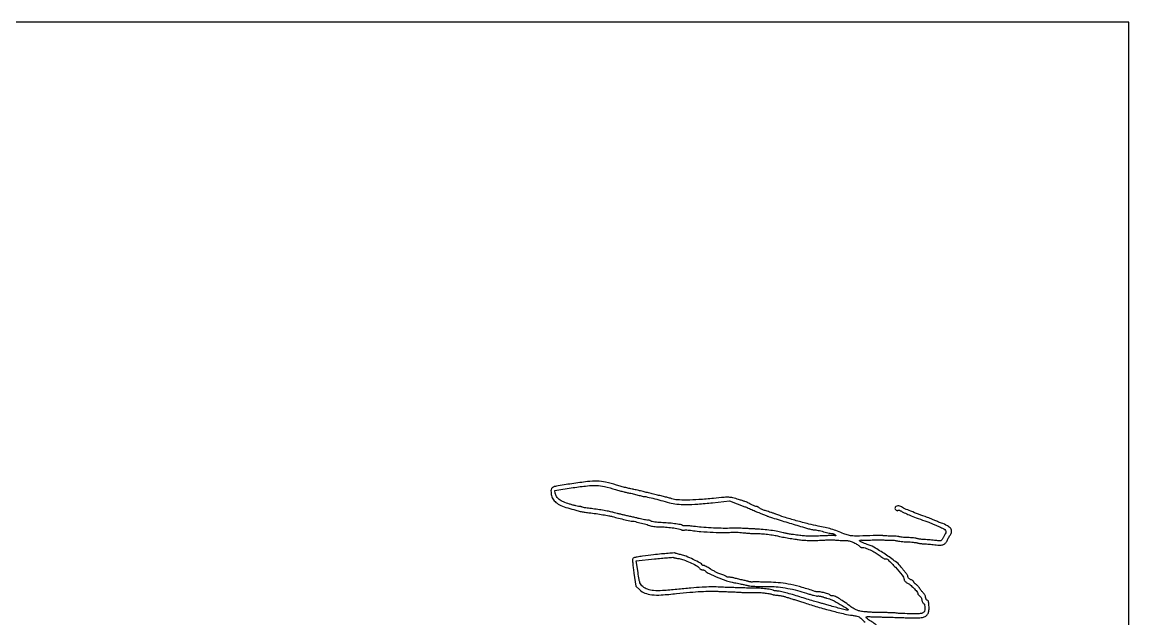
# Model space of a CAD drawing. Header units: millimetres. Extents: x 0 to 16589, y 0 to 10791.
# Drawn here: x 15399 to 16578, y 10155 to 10791 of the extents above; entities that cross this region are included whole.
import ezdxf

# ---------------------------------------------------------------- set-up
doc = ezdxf.new("R2010")
doc.units = ezdxf.units.MM
doc.header["$LTSCALE"] = 4
doc.layers.add('background', color=7, linetype='Continuous')

# ---------------------------------------------------------------- blocks, each defined once
blk = doc.blocks.new('sign(tom)')
blk.add_lwpolyline([(620.632205, 987.295776, -0.004326), (627.656535, 995.168271, -0.211475), (629.53508, 996, -0.343999), (629.765225, 995.820409, -0.050042), (629.857296, 995.192188, -0.039364), (629.827843, 994.304403, -0.022843), (629.660356, 993.25, 0.004715), (629.334015, 991.58703, 0.000631), (628.684027, 988.076562, 0.00073), (627.924865, 983.913201, 0.000614), (627.132393, 979.5, -0.000644), (626.232896, 974.49252, -0.000377), (625.143817, 968.5, -0.000377), (624.045411, 962.507574, -0.000642), (623.116968, 957.5, 0.007958), (621.373314, 947.262066, 0.047411), (621.059308, 941.856812, 0.100945), (621.873052, 938.501512, 0.128928), (623.90437, 936.068094, 0.09864), (626.93657, 934.706233, 0.036043), (631.606736, 933.983988, 0.032167), (635.960004, 933.909674, 0.400443), (637, 935, -0.251265), (637.206009, 935.384063, -0.064357), (637.860268, 935.70625, -0.049899), (638.806731, 935.927193, -0.032416), (639.928571, 936, 0.03893), (641.146751, 936.094991, 0.034666), (642.385045, 936.378332, 0.036341), (643.464905, 936.793322, 0.083447), (644.178571, 937.28794, -0.044363), (644.923999, 937.895559, -0.012909), (646.172926, 938.695045, -0.012866), (647.632392, 939.526546, -0.013429), (649.11224, 940.269486, 0.018608), (650.587582, 941.029391, 0.0175), (652.033569, 941.911641, 0.017777), (653.259117, 942.783589, 0.056092), (653.984684, 943.481546, -0.042242), (654.556185, 944.062544, -0.039467), (655.229723, 944.553954, -0.041949), (655.900326, 944.892552, -0.096226), (656.453465, 945, 0.149641), (657.009876, 945.170338, 0.045537), (657.700047, 945.734375, 0.041053), (658.398887, 946.543227, 0.03479), (659, 947.5, -0.054586), (659.654818, 948.456198, -0.051982), (660.510887, 949.265625, -0.056106), (661.429128, 949.817839, -0.10775), (662.264609, 950, 0.066492), (663.189016, 950.123477, 0.026549), (664.405027, 950.524648, 0.025703), (665.68792, 951.102399, 0.029444), (666.84563, 951.786036, -0.011902), (668.078498, 952.573623, -0.006807), (669.601529, 953.468167, -0.006796), (671.158777, 954.326713, -0.011208), (672.5, 955.004388, 0.082602), (677.561776, 958.54417, 0.01221), (686.290182, 967.522588, 0.013756), (694.596561, 977.005625, 0.055514), (698.812013, 983.426791, -0.017208), (701.344925, 988.01488, -0.045762), (703.548561, 991.035321, -0.444986), (704.356367, 991.044759, -0.265024), (704.597675, 990, 0.031057), (704.256499, 988.536629, 0.005424), (703.815943, 985.7375, 0.00587), (703.372691, 982.437566, 0.005236), (702.988463, 979, -0.007349), (702.58106, 975.489547, -0.007213), (702.068438, 971.970689, -0.007127), (701.530544, 968.898731, -0.027033), (701.064203, 967.006602, 0.016066), (700.65671, 965.496531, 0.012866), (700.31261, 963.847469, 0.013067), (700.073328, 962.304463, 0.03194), (700, 961.157731, -0.042428), (699.904371, 960.032802, -0.018634), (699.597059, 958.568534, -0.018284), (699.153526, 957.030146, -0.023331), (698.628286, 955.651129, 0.030114), (698.016272, 953.976377, 0.009123), (697.289426, 951.369394, 0.009103), (696.579726, 948.411096, 0.009793), (695.996702, 945.5, -0.008683), (695.437125, 942.673399, -0.009677), (694.797685, 939.96875, -0.00909), (694.167331, 937.68839, -0.049199), (693.68412, 936.5, 0.036239), (693.22955, 935.459996, 0.012805), (692.727001, 933.9125, 0.012634), (692.259796, 932.178101, 0.014503), (691.904119, 930.5, -0.010066), (691.514949, 928.580052, -0.004449), (690.927361, 926.059375, -0.004401), (690.257169, 923.398293, -0.00591), (689.600284, 921, 0.019893), (688.199397, 915.260023, 0.080804), (688.061995, 911.677939, 0.130629), (689.073549, 909.165084, 0.093958), (691.315794, 907.113846, -0.016505), (692.719987, 906.180595, -0.012529), (694.197836, 905.069562, -0.012707), (695.532956, 903.956113, -0.028685), (696.470781, 903.032286, 0.152519), (699.321055, 901.352573, 0.185371), (702.371487, 901.772368, 0.106353), (705.640593, 904.612233, 0.034834), (709.124454, 910, -0.00538), (710.006557, 911.558211, -0.003426), (711.064826, 913.353125, -0.003441), (712.127215, 915.099748, -0.006383), (713.017073, 916.5, 0.009788), (713.95997, 918.00627, 0.003761), (715.212896, 920.133886, 0.003722), (716.538126, 922.463317, 0.004575), (717.738888, 924.657909, -0.004483), (722.062165, 932.562862, -0.007386), (725.874582, 939.156944, -0.005581), (729.06987, 944.366978, -0.079359), (730.50453, 946.00376, 0.127623), (731.565863, 947.477285, 0.090116), (731.954176, 949.490084, 0.100462), (731.601695, 951.328642, 0.206544), (730.573113, 952.33357, 0.175694), (729.377158, 952.355782, 0.104806), (728.140727, 951.617791, 0.128378), (727.4623, 950.555783, 0.281747), (727.679286, 949.654048, -0.257189), (727.797032, 949.247532, -0.054923), (727.549133, 948.526778, -0.04461), (727.03795, 947.654657, -0.029183), (726.30669, 946.746057, 0.041753), (724.487733, 944.366036, 0.007577), (721.56127, 939.634944, 0.007158), (717.9622, 933.413916, 0.00389), (713.709659, 925.673743, -0.002931), (711.66024, 921.926543, -0.007557), (710.123679, 919.251895, -0.007019), (708.443509, 916.515176, -0.002233), (705.865574, 912.48532, -0.014658), (703.181614, 908.586374, -0.102059), (701.473908, 907.042099, -0.216734), (699.916723, 906.878139, -0.098439), (698.097547, 907.915398, 0.008945), (697.102097, 908.748019, 0.00588), (695.928292, 909.672086, 0.005916), (694.764223, 910.544809, 0.011338), (693.80659, 911.212426, -0.064112), (692.624909, 912.236744, -0.172709), (692.211958, 913.251388, -0.071768), (692.368619, 914.831623, -0.005307), (693.457809, 919.049349, 0.00447), (694.176213, 921.812147, 0.003651), (694.896716, 924.780121, 0.003688), (695.519648, 927.521058, 0.009666), (695.914137, 929.5, -0.014621), (696.265979, 931.178101, -0.012737), (696.729944, 932.9125, -0.012912), (697.230222, 934.459963, -0.036517), (697.68412, 935.5, 0.048147), (698.170138, 936.688147, 0.008879), (698.811911, 938.96875, 0.009458), (699.467016, 941.673398, 0.008488), (700.045133, 944.5, -0.007349), (700.602429, 947.256778, -0.009718), (701.195406, 949.748856, -0.007429), (701.759719, 951.804702, -0.089082), (702.123766, 952.53866, 0.093766), (702.478589, 953.271037, 0.008089), (702.990762, 955.293799, 0.010439), (703.516208, 957.74775, 0.007912), (703.9935, 960.459312, -0.005291), (704.454217, 963.159532, -0.007254), (704.929594, 965.578023, -0.004918), (705.375886, 967.588616, -0.081507), (705.63636, 968.220636, 0.095648), (705.884816, 968.875036, 0.004353), (706.276529, 971.250418, 0.007136), (706.678657, 974.094575, 0.00504), (707.052505, 977.299984, -0.003117), (708.561795, 990.687963, -0.023054), (709.613896, 997.02215, -0.046157), (710.934466, 1001.247072, -0.041612), (713.04427, 1005.315796, 0.013137), (716.502326, 1011.14702, 0.01642), (719.38667, 1016.73958, 0.016311), (721.912707, 1022.540228, 0.012674), (724.290806, 1029, -0.01749), (727.566031, 1037.639203, -0.007145), (732.590282, 1049.147465, -0.007049), (737.883227, 1060.389698, -0.020116), (741.985063, 1068, 0.010798), (742.423048, 1068.777572, 0.003543), (743.03491, 1069.940625, 0.003528), (743.695927, 1071.241431, 0.003983), (744.311872, 1072.5, -0.005646), (746.440446, 1076.812952, -0.015888), (748.057685, 1079.762596, -0.022099), (749.380905, 1081.793374, -0.064187), (750.520749, 1083.01722, 0.033416), (751.086828, 1083.554745, 0.035236), (751.56547, 1084.153938, 0.037663), (751.899291, 1084.725928, 0.113735), (752, 1085.162937, -0.136376), (752.256517, 1086.085922, -0.006432), (753.972347, 1088.853213, -0.010798), (755.74828, 1091.508582, -0.043607), (757, 1093, 0.074842), (757.305388, 1093.413618, 0.001533), (758.507603, 1095.703125, 0.003567), (759.887852, 1098.398116, 0.002388), (761.430138, 1101.5, 0.015466), (763.840514, 1106.81581, 0.050314), (764.960955, 1110.513279, 0.032553), (765.554474, 1115.10281, 0.003743), (766.137714, 1125.5, -0.008769), (767.081059, 1139.753078, -0.01514), (768.4316, 1151.558555, -0.016647), (770.073989, 1160.715497, -0.075216), (771.986216, 1165.781741, 0.025881), (772.564651, 1166.951264, 0.001747), (774.027927, 1170.373387, 0.002505), (775.738535, 1174.469975, 0.001875), (777.583697, 1179, -0.000954), (779.486432, 1183.696106, -0.00101), (781.371611, 1188.296875, -0.000962), (783.011443, 1192.254317, -0.004613), (783.971458, 1194.5, 0.008269), (784.734405, 1196.32143, 0.005014), (785.579652, 1198.5, 0.005022), (786.375311, 1200.6795, 0.008814), (786.983378, 1202.5, -0.020891), (787.770904, 1204.68105, -0.004594), (789.312784, 1208.353805, -0.004772), (791.176436, 1212.569962, -0.004572), (793.146547, 1216.810827, 0.019905), (797.470357, 1226.918198, 0.045887), (799.694563, 1234.870771, 0.03636), (800.703478, 1244.148735, 0.008724), (800.985219, 1259.643011, 0.002955), (800.906688, 1274.813883, 0.080149), (800.225996, 1278.754644, 0.260298), (798.295992, 1280.483588, 0.055359), (793.646056, 1281, 0.098128), (789.28066, 1280.134935, 0.086422), (785.351218, 1277.65121, 0.06714), (781.743016, 1273.372838, 0.033081), (778.322484, 1267.117659, 0.002431), (774.934753, 1259.719318, 0.012171), (773.158614, 1255.520743, 0.017583), (771.902661, 1251.978098, 0.009263), (770.580904, 1247.5, -0.004747), (768.620837, 1240.631441, -0.005641), (766.636048, 1234.186762, -0.005727), (764.83015, 1228.76436, -0.022676), (763.532801, 1225.5, 0.005617), (761.027869, 1219.774252, 0.004807), (758.51573, 1213.689667, 0.001808), (756.22269, 1207.920532, 0.093951), (756, 1206.745856, -0.096227), (755.723776, 1205.323873, -0.003098), (753.492374, 1199.894208, -0.006702), (751.110841, 1194.407622, -0.01218), (748.99645, 1190, 0.034816), (748.261263, 1188.270967, 0.015634), (747.528676, 1185.9125, 0.015391), (746.906898, 1183.362038, 0.020228), (746.506552, 1181, -0.025849), (745.589501, 1175.935458, -0.012762), (743.931056, 1169.608143, -0.008701), (742.07855, 1163.603897, -0.107224), (740.87431, 1161.55, 0.090033), (740.5379, 1161.018568, 0.03272), (740.256829, 1160.168561, 0.031169), (740.064459, 1159.176948, 0.032336), (740, 1158.181271, -0.04626), (739.877979, 1156.865229, -0.01054), (739.419695, 1154.671983, -0.01082), (738.780727, 1152.156023, -0.010338), (738.024495, 1149.631271, 0.023261), (736.080938, 1142.47482, 0.006059), (733.635859, 1130.806179, 0.004843), (731.45357, 1119.128842, 0.043794), (731, 1113.960359, -0.024762), (730.924229, 1112.431314, -0.011717), (730.682993, 1110.471277, -0.011581), (730.334207, 1108.427837, -0.016051), (729.920828, 1106.61602, 0.002385), (728.419745, 1100.777407, 0.007269), (727.477014, 1096.793082, 0.008482), (726.730572, 1093.126511, 0.004331), (725.911566, 1088.5, -0.016463), (724.845092, 1083.224564, -0.010846), (723.288806, 1077.231856, -0.01084), (721.557524, 1071.584207, -0.02592), (719.968883, 1067.5, 0.021896), (718.876395, 1064.756858, 0.003187), (716.937103, 1059.073731, 0.00385), (715.030735, 1053.218727, 0.010232), (713.787384, 1049, 0.014003), (712.615717, 1044.173301, 0.011172), (711.615746, 1038.911227, 0.010083), (710.761463, 1033.072705, 0.007173), (710.030367, 1026.5, -0.007174), (709.61038, 1022.72427, -0.006432), (709.068448, 1018.821875, -0.006462), (708.491651, 1015.331561, -0.020019), (707.978261, 1013, 0.009205), (707.488894, 1010.985946, 0.006017), (706.995436, 1008.646875, 0.006052), (706.569367, 1006.354643, 0.011517), (706.291643, 1004.5, -0.067411), (705.449869, 1001.33856, -0.038086), (703.647032, 997.798019, -0.037878), (701.300434, 994.530673, -0.06083), (698.795111, 992.193296, 0.042307), (698.108296, 991.598423, 0.041628), (697.527314, 990.8934, 0.04481), (697.126829, 990.188182, 0.107135), (697, 989.603065, -0.124327), (696.342502, 986.999704, -0.020227), (693.663071, 982.480852, -0.023421), (690.389715, 977.919858, -0.042598), (687.25, 974.579695, 0.013716), (685.622134, 973.036793, 0.018714), (684.248293, 971.554168, 0.015759), (683.212787, 970.269432, 0.163033), (682.999509, 969.633638, -0.232645), (681.532272, 966.65418, -0.014164), (673.261619, 960.652731, -0.017718), (664.706015, 955.241429, -0.132908), (660.118245, 954, 0.099905), (659.202977, 953.815277, 0.050147), (658.162721, 953.248997, 0.046987), (657.165325, 952.421405, 0.051102), (656.370953, 951.443393, -0.06822), (654.268171, 949.027755, -0.023084), (650.611856, 946.118271, -0.019736), (646.815885, 943.595788, -0.13762), (644.692269, 943, 0.083374), (644.047612, 942.891752, 0.043925), (643.304371, 942.559375, 0.042107), (642.58326, 942.073956, 0.0504), (642, 941.5, -0.088019), (641.320455, 940.924733, -0.043345), (640.292851, 940.440625, -0.041217), (639.107014, 940.11085, -0.047248), (637.936572, 940, 0.032727), (636.812333, 939.926334, 0.038095), (635.764432, 939.70625, 0.041571), (634.927713, 939.385309, 0.142927), (634.5, 939, -0.204193), (633.441409, 938.253217, -0.054097), (631.338615, 938.03493, -0.051694), (628.960009, 938.292695, -0.070153), (626.934259, 939.035184, -0.082641), (626.150621, 939.63874, -0.066054), (625.532422, 940.508956, -0.062436), (625.135055, 941.561319, -0.059152), (625, 942.69892, -0.037878), (625.273865, 946.308797, -0.004442), (626.563471, 954.283451, -0.005157), (628.003623, 962.21919, -0.025932), (629.08294, 966.597645, 0.022562), (629.530537, 968.362175, 0.004519), (630.157213, 971.547299, 0.004768), (630.818236, 975.270804, 0.004433), (631.425192, 979.097645, -0.007196), (632.110482, 983.269224, -0.004752), (633.01248, 988.043755, -0.004782), (633.978158, 992.669958, -0.009234), (634.854452, 996.349181, -0.015314), (636.203781, 1000.990705, -0.051489), (637.481887, 1003.88046, -0.050893), (639.331297, 1006.465491, -0.014715), (642.688896, 1010.054253, 0.007915), (648.022922, 1015.602344, 0.017751), (651.850893, 1020.016469, 0.018677), (654.422384, 1023.459084, 0.15221), (655, 1025.312557, -0.055702), (655.072064, 1025.957416, -0.049639), (655.285386, 1026.59733, -0.052604), (655.599383, 1027.138079, -0.096807), (655.971528, 1027.482403, 0.138993), (657.047135, 1028.658015, 0.010349), (658.933081, 1032.621854, 0.01246), (660.619622, 1036.627912, 0.093662), (661, 1038.640687, -0.048534), (661.063675, 1039.295124, -0.022197), (661.26653, 1040.129944, -0.021736), (661.559921, 1040.997165, -0.027962), (661.907336, 1041.763569, 0.013293), (667.514724, 1053.227263, 0.018521), (671.870145, 1063.783815, 0.020712), (675.019621, 1073.520291, 0.028542), (676.97457, 1082.5, -0.003351), (677.469764, 1085.492466, -0.002714), (678.039961, 1088.696403, -0.002742), (678.598082, 1091.645567, -0.007094), (679.042396, 1093.764351, 0.008855), (679.408976, 1095.543618, 0.008441), (679.718704, 1097.363319, 0.008414), (679.938052, 1098.979662, 0.029522), (680, 1100.02792, -0.036342), (680.064906, 1100.919738, -0.022614), (680.263595, 1101.949944, -0.022651), (680.553359, 1102.953706, -0.037679), (680.897344, 1103.763569, 0.015458), (681.353761, 1104.717999, 0.003818), (682.04177, 1106.311798, 0.003903), (682.801753, 1108.149825, 0.0039), (683.533162, 1110, -0.002379), (684.298499, 1111.953352, -0.001768), (685.161688, 1114.103769, -0.001786), (685.990586, 1116.127041, -0.00404), (686.635818, 1117.651129, 0.01585), (687.158006, 1118.970522, 0.015542), (687.599272, 1120.328946, 0.015624), (687.911526, 1121.542929, 0.055184), (688, 1122.342112, -0.055047), (688.069808, 1122.974274, -0.049434), (688.276465, 1123.600499, -0.05249), (688.58062, 1124.128744, -0.097789), (688.941159, 1124.463634, 0.10231), (689.423894, 1124.920145, 0.011831), (690.252382, 1126.168987, 0.01384), (691.171617, 1127.72215, 0.010885), (692.08327, 1129.452281, -0.025017), (693.234154, 1131.494376, -0.011637), (694.917821, 1134.02809, -0.011496), (696.812463, 1136.611585, -0.015737), (698.64211, 1138.840981, 0.009295), (700.311552, 1140.822554, 0.013082), (701.71987, 1142.654634, 0.009294), (702.813964, 1144.218008, 0.149096), (703, 1144.828018, -0.08453), (703.069681, 1145.237241, -0.06768), (703.273446, 1145.635939, -0.067996), (703.575058, 1145.964007, -0.087156), (703.93088, 1146.166667, 0.149843), (705.865844, 1147.611342, 0.008135), (710.314309, 1153.899188, 0.012992), (714.449978, 1160.302373, 0.048361), (716.538788, 1164.617245, -0.006301), (717.285752, 1166.561526, -0.007629), (718.037043, 1168.365296, -0.006586), (718.71091, 1169.861836, -0.050967), (719.103703, 1170.519934, 0.141295), (719.426256, 1171.378898, 0.001905), (719.851648, 1177.064453, 0.005238), (720.252536, 1183.694067, 0.003398), (720.583631, 1191.366899, 0.002411), (720.92213, 1202.107096, 0.014894), (720.904993, 1207.631736, 0.023587), (720.641155, 1210.920489, 0.223398), (719.902124, 1212.081653, 0.120058), (718.855875, 1212.434707, 0.005754), (715.149336, 1212.713104, 0.009137), (710.700402, 1212.914279, 0.00643), (705.691362, 1212.984687), (692.882723, 1213), (688.985458, 1209.868073, 0.092313), (685.04125, 1205.27692, 0.067968), (682.486852, 1199.061185, 0.041667), (680.894489, 1189.834676, 0.011227), (679.926446, 1175, -0.004853), (679.243222, 1161.977314, -0.008199), (678.385905, 1151.081181, -0.009756), (677.352784, 1142.092001, -0.01931), (676.120279, 1135.020275, 0.003911), (675.668961, 1132.8315, 0.001704), (675.102328, 1129.918456, 0.001686), (674.52127, 1126.819289, 0.002247), (674.015612, 1124, -0.00331), (673.517216, 1121.254796, -0.002867), (672.958765, 1118.38125, -0.002885), (672.422871, 1115.783706, -0.008421), (672.012623, 1114, 0.014951), (671.603776, 1112.109723, 0.003872), (671.06023, 1109.042011, 0.003936), (670.494948, 1105.533548, 0.004004), (669.988354, 1102.036634, -0.01315), (669.030042, 1096.178812, -0.015676), (667.809573, 1090.716052, -0.016882), (666.455764, 1086.093733, -0.045858), (665.095641, 1082.967177, 0.037234), (664.722083, 1082.14735, 0.011582), (664.283307, 1080.866137, 0.011507), (663.857763, 1079.407023, 0.012441), (663.511691, 1077.967177, -0.016505), (663.135726, 1076.45707, -0.011602), (662.617824, 1074.784108, -0.011724), (662.046804, 1073.204429, -0.023938), (661.511569, 1072, 0.002818), (660.914119, 1070.795367, 0.001265), (660.142083, 1069.20625, 0.001252), (659.334671, 1067.522811, 0.001704), (658.615344, 1066, -0.004662), (657.687093, 1064.064635, -0.001009), (656.044639, 1060.7375, -0.001052), (654.127416, 1056.893754, -0.001006), (652.165195, 1053, 0.009102), (646.539823, 1041.372538, 0.006669), (640.707444, 1028.279337, 0.006041), (635.696279, 1016.213645, 0.029339), (633.345842, 1009.189343, -0.017435), (632.351977, 1005.96627, -0.045418), (631.352915, 1003.757319, -0.05919), (630.153973, 1002.12587, -0.053668), (628.569185, 1000.759401, 0.041095), (624.849282, 997.711259, 0.010091)], format="xyb")
for points in [[(797, 1258.894345, -0.010317), (796.713264, 1244.999145, -0.038073), (795.685832, 1236.285946, -0.044694), (793.438155, 1228.551399, -0.018269), (789.085329, 1218.5, 0.004881), (787.207174, 1214.462941, 0.005745), (785.510022, 1210.602503, 0.00508), (784.148513, 1207.314097, 0.035318), (783.614594, 1205.657458, -0.025914), (783.181924, 1204.223209, -0.008437), (782.398863, 1202.15337, -0.008383), (781.449926, 1199.879295, -0.00935), (780.457721, 1197.720304, 0.007638), (779.516942, 1195.691544, 0.010027), (778.723939, 1193.810024, 0.007803), (778.120299, 1192.221833, 0.088723), (778.006753, 1191.562847, -0.098713), (777.779726, 1190.385135, -0.001492), (775.113525, 1183.902702, -0.004084), (771.998125, 1176.561907, -0.00303), (768.440511, 1168.5, 0.045336), (766.124228, 1161.760335, 0.022373), (764.361922, 1152.869622, 0.017661), (763.043475, 1141.517603, 0.008678), (762.128377, 1127), (761.375532, 1110.5), (757.518436, 1103.5, -0.003352), (755.854091, 1100.526816, -0.002773), (754.042292, 1097.38125, -0.002799), (752.348527, 1094.514943, -0.00751), (751.101102, 1092.5, 0.000617), (748.43395, 1088.321615, 0.00345), (747.023447, 1086.071761, 0.004717), (745.840961, 1084.115315, 0.00183), (744.239527, 1081.3856, -0.000454), (743.308165, 1079.787987, -0.000461), (742.378968, 1078.20077, -0.000448), (741.568457, 1076.822042, -0.001904), (741.079987, 1076, 0.022575), (739.758255, 1073.550513, 0.000358), (732.897401, 1059.309724, 0.000941), (726.502614, 1045.947646, 0.005217), (723.153899, 1038.723249, 0.009903), (722.329216, 1036.793211, 0.011868), (721.632708, 1034.944284, 0.010639), (721.11871, 1033.368247, 0.073627), (721, 1032.566466, -0.081968), (720.858255, 1031.707639, -0.00723), (720.11875, 1029.627679, -0.009308), (719.148947, 1027.161553, -0.007115), (718, 1024.5, 0.006631), (716.850986, 1021.845356, 0.008812), (715.88125, 1019.400431, 0.006592), (715.136418, 1017.339457, 0.083596), (715, 1016.529228, -0.10007), (714.880737, 1015.939294, -0.042055), (714.502987, 1015.219008, -0.039411), (713.955425, 1014.492493, -0.041186), (713.308042, 1013.872445, -0.017412), (712.690639, 1013.406313, -0.099027), (712.315817, 1013.241415, -0.515552), (712.201717, 1013.344554, -0.106323), (712.306196, 1013.651522, 0.092533), (712.618686, 1014.493535, 0.004811), (713.084454, 1017.357775, 0.007486), (713.556949, 1020.794947, 0.005358), (713.986489, 1024.651522, -0.005942), (714.816544, 1032.025857, -0.009905), (715.711846, 1038.20971, -0.011664), (716.706425, 1043.468516, -0.017496), (717.84053, 1048, -0.002227), (719.575437, 1053.928746, -0.007741), (720.773031, 1057.737895, -0.011288), (721.817444, 1060.665523, -0.011795), (722.978705, 1063.5, 0.022209), (724.896464, 1068.473728, 0.010261), (726.966061, 1075.091891, 0.009893), (728.925761, 1082.377204, 0.010916), (730.527202, 1089.5, -0.000303), (731.214703, 1092.892768, -0.000258), (731.944143, 1096.471875, -0.00026), (732.611368, 1099.728474, -0.000736), (733.081485, 1102, 0.009498), (733.510428, 1104.272526, 0.003398), (734.038376, 1107.528125, 0.00337), (734.569171, 1111.107241, 0.00398), (735.021467, 1114.5, -0.01252), (736.241304, 1122.592569, -0.007421), (738.079671, 1132.177794, -0.007426), (740.157014, 1141.503141, -0.015346), (742.110456, 1148.709097, 0.007647), (742.833874, 1151.22372, 0.008798), (743.444946, 1153.644829, 0.008044), (743.892781, 1155.709975, 0.049405), (744, 1156.79243, -0.033562), (744.051671, 1157.561338, -0.032873), (744.205781, 1158.321891, -0.034694), (744.431023, 1158.968899, -0.095547), (744.700532, 1159.367199, 0.119072), (745.758219, 1161.098657, 0.007736), (747.487706, 1166.772509, 0.011898), (749.163779, 1173.16027, 0.013545), (750.455653, 1179.351218, -0.014112), (751.113031, 1182.48377, -0.016659), (751.916059, 1185.4036, -0.015655), (752.746307, 1187.803894, -0.093078), (753.436613, 1188.929958, 0.0363), (754.03471, 1189.69585, 0.032589), (754.539911, 1190.567516, 0.034097), (754.8889, 1191.411842, 0.081632), (754.997126, 1192.078741, -0.073149), (755.124226, 1192.955173, -0.007221), (755.764298, 1194.99188, -0.008992), (756.610226, 1197.406915, -0.007016), (757.612811, 1200, 0.000552), (758.828358, 1203.026963, 0.00029), (760.333645, 1206.79375, 0.000288), (761.871689, 1210.65545, 0.000443), (763.1981, 1214, -0.001635), (764.432654, 1217.091406, -0.001629), (765.688761, 1220.178125, -0.001594), (766.803589, 1222.867874, -0.006414), (767.510897, 1224.5, 0.019173), (769.053807, 1228.324914, 0.006908), (770.962154, 1233.873473, 0.006813), (772.897286, 1240.045604, 0.007787), (774.574875, 1246, -0.007959), (775.296725, 1248.558759, -0.010441), (776.041468, 1250.869688, -0.008176), (776.731975, 1252.767266, -0.091584), (777.148691, 1253.45, 0.058074), (777.474834, 1253.912051, 0.036021), (777.749928, 1254.517272, 0.035789), (777.937781, 1255.163101, 0.052928), (778, 1255.749224, -0.091373), (778.159604, 1256.615293, -0.005957), (779.101562, 1258.99855, -0.008504), (780.313589, 1261.823291, -0.006235), (781.75, 1264.916104, -0.027668), (784.739471, 1270.354843, -0.061827), (787.706406, 1274.013283, -0.083461), (790.825601, 1276.144313, -0.102918), (794.25, 1276.937848), (797, 1277)], [(716.560235, 1191.253017, -0.003684), (716.22855, 1184.378879, -0.005634), (715.829916, 1178.424573, -0.002216), (715.409131, 1173.338823, -0.13842), (715.09255, 1172.503017, 0.059636), (714.736875, 1171.878981, 0.009997), (714.226605, 1170.597385, 0.010824), (713.686861, 1169.058216, 0.009416), (713.187149, 1167.424252, -0.055865), (711.411151, 1163.098465, -0.020307), (707.987205, 1157.409691, -0.019041), (704.210177, 1152.124477, -0.08324), (701.398908, 1149.525719, 0.036239), (700.480936, 1148.824266, 0.039818), (699.704679, 1148.017733, 0.04346), (699.165003, 1147.228575, 0.128945), (699, 1146.599392, -0.092091), (698.885863, 1145.984955, -0.042708), (698.529517, 1145.252308, -0.040374), (698.011181, 1144.524351, -0.044681), (697.398356, 1143.915643, 0.072012), (694.454495, 1140.654408, 0.010121), (689.546813, 1133.002425, 0.011574), (684.94894, 1125.098853, 0.04703), (682.734326, 1120, -0.003854), (681.930383, 1117.601916, -0.002785), (680.998717, 1114.940625, -0.002813), (680.084973, 1112.421324, -0.006113), (679.349046, 1110.5, 0.000352), (678.684008, 1108.821897, 0.00032), (677.999356, 1107.0875, 0.00032), (677.388659, 1105.534637, 0.001028), (676.984982, 1104.5, 0.037884), (676.228929, 1102.004795, 0.007006), (675.253493, 1097.300775, 0.006775), (674.181899, 1091.306588, 0.004044), (673.061608, 1084.149419, -0.027954), (671.444128, 1076.294249, -0.017675), (668.729682, 1067.339178, -0.017297), (665.277482, 1058.2846, -0.021221), (661.41217, 1050.10136, 0.0088), (659.722486, 1046.742739, 0.01135), (658.296075, 1043.597869, 0.009247), (657.218474, 1040.935712, 0.091789), (657, 1039.755652, -0.052764), (656.901286, 1038.822829, -0.022199), (656.582417, 1037.600837, -0.021667), (656.122668, 1036.313319, -0.026356), (655.578439, 1035.154292, 0.005889), (654.992236, 1034.028079, 0.005176), (654.406415, 1032.839073, 0.005207), (653.900057, 1031.755137, 0.015565), (653.584804, 1031, -0.064661), (651.148872, 1026.471316, -0.013031), (645.61236, 1019.168732, -0.009811), (639.979534, 1012.404464, -0.69431), (639, 1012.769814, -0.096435), (639.246163, 1014.034265, -0.003154), (641.220109, 1018.824717, -0.006196), (643.581564, 1024.264526, -0.005129), (646.227325, 1030, 0.003251), (647.132284, 1031.942552, 0.002554), (648.088674, 1034.059375, 0.002582), (648.957682, 1036.036681, 0.006356), (649.569827, 1037.5, -0.013845), (650.410368, 1039.427683, -0.0011), (652.788719, 1044.465625, -0.00149), (655.657464, 1050.461693, -0.001142), (658.828037, 1057, 0.004642), (661.959559, 1063.574624, 0.005963), (664.710829, 1069.68125, 0.004653), (666.903202, 1074.836912, 0.050429), (667.553393, 1077, -0.013125), (667.865678, 1078.413279, -0.014374), (668.243544, 1079.765625, -0.013908), (668.630776, 1080.89975, -0.066969), (668.951387, 1081.5, 0.082807), (670.153423, 1083.931793, 0.010652), (671.723651, 1089.549927, 0.012581), (673.24772, 1096.176115, 0.01187), (674.469551, 1103, -0.001423), (675.0658, 1106.784135, -0.001772), (675.642311, 1110.296875, -0.001436), (676.145192, 1113.242586, -0.013538), (676.398816, 1114.5, 0.008347), (676.644218, 1115.654673, 0.001487), (677.060444, 1117.821875, 0.001608), (677.532529, 1120.364803, 0.001449), (678.005096, 1123, -0.002227), (678.516497, 1125.82645, -0.001648), (679.10625, 1128.947685, -0.001665), (679.682789, 1131.8919, -0.003747), (680.144149, 1134.119778, 0.019164), (681.344145, 1140.971885, 0.01011), (682.333775, 1149.552408, 0.00803), (683.179876, 1160.301872, 0.003949), (683.928427, 1174, -0.009216), (684.848778, 1188.112055, -0.037564), (686.205994, 1196.595023, -0.063679), (688.335234, 1202.235963, -0.09058), (691.649816, 1206.43019, -0.05643), (693.682342, 1207.846549, -0.080048), (695.758947, 1208.572048, -0.038768), (698.904877, 1208.884068, -0.004647), (705.892768, 1208.968399), (717.285537, 1209)]]:
    blk.add_lwpolyline(points, format="xyb", close=True)

msp = doc.modelspace()

# ---------------------------------------------------------------- linework, layer by layer
at = {"layer": 'background'}
msp.add_lwpolyline([(0, 0), (16577.72, 0), (16577.72, 10791.15), (0, 10791.15)], close=True, dxfattribs=at)

# ---------------------------------------------------------------- block references
at = {"linetype": 'Continuous', "xscale": 1.094754800444414, "yscale": 1.094754800444414, "zscale": 1.094754800444414, "rotation": 98.64148503487444}
msp.add_blockref('sign(tom)', (17479.6, 9639.46), dxfattribs=at)

doc.saveas('drawing.dxf')
